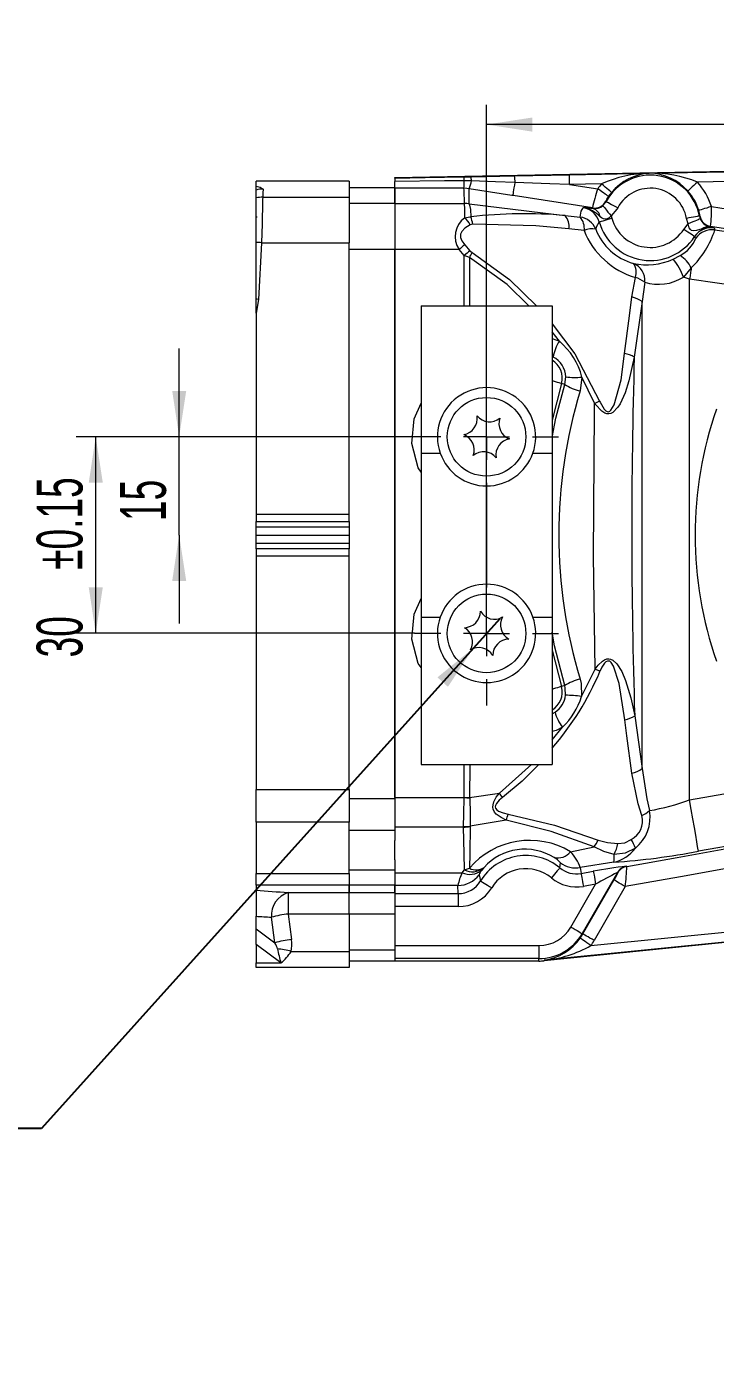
# Model space of a CAD drawing. Header units: millimetres. Extents: x 26 to 585, y 36 to 406.
# Drawn here: x 92.4 to 145, y 36.2 to 137.9 of the extents above; entities that cross this region are included whole.
import ezdxf

# ---------------------------------------------------------------- set-up
doc = ezdxf.new("R2010")
doc.units = ezdxf.units.MM
doc.layers.add('FORMAT', color=7, linetype='Continuous')
doc.styles.add('SLDTEXTSTYLE0', font='TXT', dxfattribs={"width": 0.605})
doc.dimstyles.new('SLDDIMSTYLE13', dxfattribs={"dimtxt": 3.5, "dimasz": 3.5, "dimexe": 0, "dimexo": 0.0625, "dimgap": 0.875, "dimtad": 1, "dimtoh": 1, "dimlfac": 2, "dimrnd": 1e-09, "dimzin": 12, "dimdsep": 46, "dimtxsty": 'SLDTEXTSTYLE0', "dimsah": 1, "dimcen": 0.09, "dimadec": 0, "dimazin": 0, "dimtfac": 1, "dimtdec": 3, "dimtofl": 0, "dimtmove": 0, "dimatfit": 3, "dimfxl": 1, "dimfrac": 2, "dimtolj": 1, "dimtzin": 12, "dimarcsym": 0})
doc.dimstyles.new('SLDDIMSTYLE15', dxfattribs={"dimtxt": 3.5, "dimasz": 3.5, "dimexe": 0, "dimexo": 0.0625, "dimgap": 0.875, "dimtad": 0, "dimtih": 1, "dimtoh": 1, "dimlfac": 2, "dimrnd": 1e-09, "dimzin": 12, "dimdsep": 46, "dimtxsty": 'SLDTEXTSTYLE0', "dimblk1": 'NONE', "dimsah": 1, "dimcen": 0, "dimadec": 0, "dimazin": 0, "dimtfac": 1, "dimtdec": 3, "dimtmove": 0, "dimatfit": 3, "dimldrblk": 'NONE', "dimfxl": 1, "dimfrac": 2, "dimtolj": 1, "dimtzin": 12, "dimarcsym": 0})
doc.dimstyles.new('SLDDIMSTYLE19', dxfattribs={"dimtxt": 3.5, "dimasz": 3.5, "dimexe": 0, "dimexo": 0.0625, "dimgap": 0.875, "dimtad": 1, "dimtoh": 1, "dimlfac": 2, "dimrnd": 1e-09, "dimzin": 12, "dimdsep": 46, "dimtxsty": 'SLDTEXTSTYLE0', "dimsah": 1, "dimcen": 0.09, "dimadec": 0, "dimazin": 0, "dimtfac": 1, "dimtdec": 3, "dimtofl": 0, "dimtmove": 0, "dimatfit": 3, "dimfxl": 1, "dimfrac": 2, "dimtolj": 1, "dimtzin": 12, "dimarcsym": 0})
doc.dimstyles.new('SLDDIMSTYLE20', dxfattribs={"dimtxt": 3.5, "dimasz": 3.5, "dimexe": 0, "dimexo": 0.0625, "dimgap": 0.875, "dimtad": 1, "dimtoh": 1, "dimlfac": 2, "dimrnd": 1e-09, "dimzin": 12, "dimdsep": 46, "dimtxsty": 'SLDTEXTSTYLE0', "dimsah": 1, "dimcen": 0.09, "dimadec": 0, "dimazin": 0, "dimtol": 1, "dimtp": 0.15, "dimtm": 0.15, "dimtfac": 1, "dimtofl": 0, "dimtmove": 0, "dimatfit": 3, "dimfxl": 1, "dimfrac": 2, "dimtolj": 1, "dimarcsym": 0})
doc.dimstyles.new('SLDDIMSTYLE6', dxfattribs={"dimtxt": 3.5, "dimasz": 3.5, "dimexe": 0, "dimexo": 0.0625, "dimgap": 0.875, "dimtad": 0, "dimtih": 1, "dimtoh": 1, "dimlfac": 10, "dimrnd": 1e-09, "dimzin": 12, "dimdsep": 46, "dimtxsty": 'SLDTEXTSTYLE0', "dimsah": 1, "dimcen": 0, "dimadec": 0, "dimazin": 0, "dimtfac": 1, "dimtdec": 3, "dimtofl": 0, "dimtmove": 0, "dimatfit": 3, "dimfxl": 1, "dimfrac": 2, "dimtolj": 1, "dimtzin": 12, "dimarcsym": 0})

# ---------------------------------------------------------------- blocks, each defined once
blk = doc.blocks.new('*D24')
at = {"color": 7, "linetype": 'Continuous', "lineweight": 0, "transparency": 16777216}
for p, q in [((99.11, 180.6), (120.83, 158.88)), ((120.83, 158.88), (127.27, 152.44)), ((127.27, 152.44), (207.31, 152.44))]:
    blk.add_line(p, q, dxfattribs=at)
blk.add_solid([(120.83, 158.88), (122.92, 156.02), (123.68, 156.79)], dxfattribs=at)
at = {"color": 7, "linetype": 'Continuous', "lineweight": 0, "transparency": 16777216, "char_height": 3.5, "attachment_point": 1, "style": 'SLDTEXTSTYLE0'}
for s, insert in [('R307.3', (160.69, 167.69)), ('R307.3', (130.36, 156.95)), ('Smallest circumsribed radius axis 1', (130.36, 151.58))]:
    blk.add_mtext(s, dxfattribs=dict(at, insert=insert))
blk = doc.blocks.new('*D81')
at = {"color": 7, "linetype": 'Continuous', "lineweight": 0, "transparency": 16777216}
for p, q in [((127.54, 91.56), (127.54, 131.88)), ((172.54, 130.38), (127.54, 130.38))]:
    blk.add_line(p, q, dxfattribs=at)
for points in [[(127.54, 130.38), (131.04, 129.84), (131.04, 130.92)], [(172.54, 130.38), (169.04, 130.92), (169.04, 129.84)]]:
    blk.add_solid(points, dxfattribs=at)
at = {"color": 7, "linetype": 'Continuous', "lineweight": 0, "transparency": 16777216, "insert": (147.37, 134.89), "char_height": 3.5, "attachment_point": 1, "style": 'SLDTEXTSTYLE0'}
blk.add_mtext('90', dxfattribs=at)
blk = doc.blocks.new('*D82')
at = {"color": 7, "linetype": 'Continuous', "lineweight": 0, "transparency": 16777216}
for p, q in [((104.07, 106.56), (104.07, 113.29)), ((122.04, 106.56), (102.57, 106.56)), ((104.07, 99.06), (104.07, 106.56)), ((104.07, 99.06), (104.07, 92.32))]:
    blk.add_line(p, q, dxfattribs=at)
for points in [[(104.07, 106.56), (104.61, 110.06), (103.54, 110.06)], [(104.07, 99.06), (103.54, 95.56), (104.61, 95.56)]]:
    blk.add_solid(points, dxfattribs=at)
at = {"color": 7, "linetype": 'Continuous', "lineweight": 0, "transparency": 16777216, "insert": (99.56, 100.13), "char_height": 3.5, "attachment_point": 1, "rotation": 90, "style": 'SLDTEXTSTYLE0'}
blk.add_mtext('15', dxfattribs=at)
blk = doc.blocks.new('*D83')
at = {"color": 7, "linetype": 'Continuous', "lineweight": 0, "transparency": 16777216}
for p, q in [((122.04, 106.56), (96.2, 106.56)), ((97.7, 91.56), (97.7, 106.56)), ((122.04, 91.56), (96.2, 91.56))]:
    blk.add_line(p, q, dxfattribs=at)
for points in [[(97.7, 106.56), (97.17, 103.06), (98.24, 103.06)], [(97.7, 91.56), (98.24, 95.06), (97.17, 95.06)]]:
    blk.add_solid(points, dxfattribs=at)
at = {"color": 7, "linetype": 'Continuous', "lineweight": 0, "transparency": 16777216, "char_height": 3.5, "attachment_point": 1, "rotation": 90, "style": 'SLDTEXTSTYLE0'}
for s, insert in [('±0.15', (93.19, 96.4)), ('30', (93.19, 89.72))]:
    blk.add_mtext(s, dxfattribs=dict(at, insert=insert))
blk = doc.blocks.new('SW_SYMBOL_HOLE_DEPTH')
at = {"color": 0, "linetype": 'Continuous', "lineweight": 0}
for p, q in [((0, 875), (800, 875)), ((400, 875), (400, 75)), ((100, 555), (400, 75)), ((700, 555), (400, 75))]:
    blk.add_line(p, q, dxfattribs=at)
blk = doc.blocks.new('*D86')
at = {"layer": 'FORMAT', "transparency": 16777216}
for p, q in [((128.54, 92.67), (126.54, 90.44)), ((126.54, 90.44), (93.55, 53.78)), ((93.55, 53.78), (25.53, 53.78))]:
    blk.add_line(p, q, dxfattribs=at)
blk.add_solid([(126.54, 90.44), (123.79, 88.2), (124.59, 87.48)], dxfattribs=at)
at = {"layer": 'FORMAT', "transparency": 16777216, "xscale": 0.004511737089201878, "yscale": 0.004511737089201878, "zscale": 0.004511737089201878}
blk.add_blockref('SW_SYMBOL_HOLE_DEPTH', (59.17, 59.65), dxfattribs=at)
at = {"layer": 'FORMAT', "transparency": 16777216, "char_height": 3.5, "attachment_point": 1, "style": 'SLDTEXTSTYLE0'}
for s, insert in [('2-M', (48.23, 63.66)), ('6', (56.51, 63.66)), ('12', (64.01, 63.67)), ('Mounting holes for equipment', (27.51, 58.29))]:
    blk.add_mtext(s, dxfattribs=dict(at, insert=insert))
blk = doc.blocks.new('_NONE')
blk = doc.blocks.new('SW_CENTERMARKSYMBOL_19')
at = {"color": 0, "linetype": 'Continuous', "lineweight": 0}
for p, q in [((0, 3.5), (0, 5.5)), ((0, 0), (0, 1.75)), ((0, 0), (-1.75, 0)), ((0, 0), (1.75, 0)), ((0, 0), (0, -1.75)), ((3.5, 0), (5.5, 0)), ((-3.5, 0), (-5.5, 0)), ((0, -3.5), (0, -11.5)), ((0, -15), (0, -13.25)), ((-3.5, -15), (-5.5, -15)), ((0, -15), (-1.75, -15)), ((0, -15), (1.75, -15)), ((0, -15), (0, -16.75)), ((3.5, -15), (5.5, -15)), ((0, -18.5), (0, -20.5))]:
    blk.add_line(p, q, dxfattribs=at)

msp = doc.modelspace()

# ---------------------------------------------------------------- linework, layer by layer
at = {"color": 7, "linetype": 'Continuous', "lineweight": 15}
for p, q in [((120.538368, 126.346763), (172.015205, 127.300258)), ((139.965042, 126.66523), (164.454385, 127.118822)), ((120.538368, 126.28686), (120.538368, 126.346763)), ((120.538368, 126.28686), (120.538368, 126.030739)), ((129.667118, 126.468118), (133.866116, 126.552279)), ((133.866116, 126.552279), (139.965042, 126.66523)), ((117.038354, 126.055117), (109.94099, 126.055117)), ((109.94099, 125.667985), (109.94099, 126.055117)), ((109.94099, 125.386115), (109.94099, 125.667985)), ((109.94099, 124.777074), (109.94099, 125.386115)), ((117.038354, 126.055117), (117.038354, 124.841626)), ((120.538368, 125.555094), (117.038354, 125.555094)), ((120.538368, 125.517066), (120.538368, 126.030739)), ((120.538368, 125.555094), (120.538368, 124.35406)), ((120.538368, 124.35406), (120.538368, 125.517066)), ((109.94099, 121.381517), (109.94099, 124.777074)), ((117.038354, 124.841626), (117.038354, 121.365185)), ((120.538368, 124.35406), (120.538368, 120.837744)), ((110.038355, 123.305078), (109.94099, 123.305078)), ((109.94099, 117.049749), (109.94099, 121.381517)), ((117.038354, 100.645836), (117.038354, 121.365185)), ((120.538368, 120.837744), (120.538368, 78.940983)), ((120.538368, 79.02598), (120.538368, 120.837744)), ((109.94099, 115.992184), (109.94099, 117.049749)), ((109.94099, 115.992184), (109.94099, 100.645836)), ((122.538372, 116.55509), (132.538363, 116.55509)), ((122.538372, 116.55509), (122.538372, 105.305131)), ((132.538363, 116.55509), (132.538363, 105.305131)), ((122.538372, 105.305131), (122.538372, 92.805083)), ((132.538363, 105.305131), (132.538363, 92.805083)), ((109.94099, 100.645836), (109.94099, 100.096102)), ((109.94099, 99.653836), (109.94099, 100.096102)), ((117.038354, 100.096102), (117.038354, 100.645836)), ((117.038354, 100.096102), (117.038354, 99.653836)), ((109.94099, 99.055107), (109.94099, 99.653836)), ((109.94099, 99.055107), (117.038354, 99.055107)), ((109.94099, 98.445054), (109.94099, 99.055107)), ((117.038354, 99.653836), (117.038354, 99.055107)), ((117.038354, 99.055107), (117.038354, 98.445054)), ((109.94099, 98.009105), (109.94099, 98.445054)), ((109.94099, 98.009105), (109.94099, 97.455378)), ((117.038354, 98.445054), (117.038354, 98.009105)), ((117.038354, 97.455378), (117.038354, 98.009105)), ((109.94099, 97.455378), (109.94099, 79.650815)), ((117.038354, 79.650815), (117.038354, 97.455378)), ((122.538372, 92.805083), (122.538372, 81.555124)), ((132.538363, 92.805083), (132.538363, 81.555124)), ((122.538372, 81.555124), (132.538363, 81.555124)), ((109.94099, 77.149446), (109.94099, 79.650815)), ((117.038354, 79.650815), (117.038354, 77.149446)), ((120.538368, 78.940983), (120.538368, 76.514836)), ((109.94099, 77.149446), (109.94099, 73.244508)), ((117.038354, 73.244508), (117.038354, 77.149446)), ((120.538368, 76.514836), (120.538368, 75.752016)), ((120.538368, 74.272926), (120.538368, 75.752016)), ((120.538368, 74.272926), (120.538368, 73.475476)), ((109.94099, 72.343762), (109.94099, 73.244508)), ((117.038354, 73.244508), (117.038354, 72.343762)), ((120.538368, 73.475476), (120.538368, 72.33512)), ((109.94099, 72.343762), (109.94099, 71.949358)), ((117.038354, 71.789082), (117.038354, 72.343762)), ((117.038354, 72.33512), (117.038354, 71.789082)), ((120.538368, 72.33512), (120.538368, 71.766432)), ((120.538368, 71.766432), (120.538368, 72.323199)), ((109.94099, 71.949358), (109.94099, 69.971259)), ((117.038354, 70.141073), (117.038354, 71.789082)), ((120.538368, 71.766432), (120.538368, 70.117946)), ((167.838975, 70.230778), (131.934866, 66.616352)), ((175.367966, 70.947166), (131.939008, 66.575225)), ((109.94099, 69.016333), (109.94099, 69.971259)), ((117.038354, 70.141073), (117.038354, 67.294653)), ((120.538368, 70.117946), (120.538368, 69.221731)), ((120.538368, 69.221731), (120.538368, 67.7399)), ((109.94099, 67.822929), (109.94099, 69.016333)), ((109.94099, 67.822929), (109.94099, 66.406484)), ((117.038354, 67.294653), (117.038354, 66.055115)), ((120.538368, 67.7399), (120.538368, 66.803093)), ((109.94099, 66.055115), (109.94099, 66.406484)), ((120.538368, 66.555078), (117.038354, 66.555078)), ((120.538368, 66.803093), (120.538368, 66.555078)), ((131.538376, 66.555078), (120.538368, 66.555078)), ((117.038354, 66.055115), (109.94099, 66.055115))]:
    msp.add_line(p, q, dxfattribs=at)
at = {"color": 8, "linetype": 'Continuous', "lineweight": 15}
for p, q in [((125.816479, 126.386221), (126.345232, 126.396831)), ((126.382723, 126.087542), (125.825122, 126.096602)), ((126.345232, 126.396831), (129.667118, 126.468118)), ((164.468243, 126.370008), (143.641397, 125.984247)), ((136.316433, 125.848527), (133.879974, 125.803407)), ((133.879974, 125.803407), (136.026933, 125.469323)), ((110.450431, 124.841626), (117.038354, 124.841626)), ((120.538368, 124.35406), (117.038354, 124.35406)), ((120.538368, 124.35406), (125.855878, 124.35406)), ((125.856027, 124.350842), (125.855878, 124.35406)), ((126.21276, 124.328967), (126.212909, 124.327715)), ((135.618344, 124.015327), (129.562482, 124.957974)), ((136.651441, 124.529894), (136.677369, 124.509747)), ((144.69929, 124.120112), (155.743643, 122.403379)), ((133.533015, 123.436745), (134.688839, 123.323853)), ((135.672137, 123.964723), (135.618344, 124.015327)), ((137.039676, 123.41791), (137.101814, 123.227234)), ((142.934247, 122.800763), (142.805919, 123.223122)), ((143.787637, 123.406108), (143.81878, 123.41481)), ((143.787637, 123.406108), (143.851772, 123.194929)), ((134.992018, 122.295733), (133.825346, 122.422274)), ((142.590329, 122.382875), (142.934247, 122.800763)), ((144.646748, 122.610565), (144.556358, 122.573133)), ((155.51342, 120.921309), (144.646748, 122.610565)), ((144.906923, 122.494634), (144.973859, 122.342582)), ((144.973859, 122.342582), (155.537739, 120.779987)), ((110.359326, 121.365185), (110.134944, 117.04063)), ((110.359326, 121.365185), (117.038354, 121.365185)), ((125.87215, 121.204789), (126.274153, 120.751794)), ((143.511936, 121.702011), (143.425628, 121.835585)), ((120.538368, 120.837744), (117.038354, 120.837744)), ((125.445082, 120.837744), (120.538368, 120.837744)), ((125.835999, 120.39047), (125.445082, 120.837744)), ((125.828072, 116.55509), (125.835999, 120.39047)), ((126.23687, 120.245929), (125.835999, 120.39047)), ((126.23687, 120.245929), (126.240506, 116.55509)), ((126.274153, 120.751794), (126.438304, 120.607491)), ((141.785219, 120.103415), (142.324253, 120.394702)), ((143.165275, 119.441267), (142.56744, 118.733342)), ((138.639226, 117.22308), (138.900593, 118.716295)), ((139.611378, 118.350382), (139.413133, 116.875406)), ((143.038377, 118.595596), (142.56744, 118.733342)), ((143.038377, 78.865941), (143.038377, 118.595596)), ((147.986456, 117.857333), (143.038377, 118.595596)), ((110.134944, 117.04063), (109.94099, 115.992184)), ((139.413133, 116.875406), (138.817861, 112.631257)), ((139.413133, 81.234808), (139.413133, 116.875406)), ((133.094534, 113.861318), (132.538363, 114.55911)), ((132.538363, 114.058013), (133.094534, 113.861318)), ((133.504167, 110.544022), (133.58052, 111.123498)), ((134.82128, 111.10365), (134.683445, 110.051449)), ((135.789558, 109.110589), (134.82128, 111.10365)), ((133.254274, 110.617574), (132.538363, 107.82605)), ((133.504167, 110.544022), (133.254274, 110.617574)), ((122.538372, 105.305131), (124.002829, 105.305131)), ((131.073907, 105.305131), (132.538363, 105.305131)), ((109.94099, 100.645836), (117.038354, 100.645836)), ((109.94099, 100.096102), (117.038354, 100.096102)), ((117.038354, 99.653836), (109.94099, 99.653836)), ((109.94099, 98.445054), (117.038354, 98.445054)), ((117.038354, 98.009105), (109.94099, 98.009105)), ((117.038354, 97.455378), (109.94099, 97.455378)), ((122.538372, 92.805083), (124.002829, 92.805083)), ((131.073907, 92.805083), (132.538363, 92.805083)), ((132.538363, 90.284105), (133.254274, 87.49264)), ((134.797677, 86.738582), (135.81781, 88.820096)), ((133.505657, 87.566669), (133.254274, 87.49264)), ((132.538363, 85.423108), (132.765784, 85.544463)), ((138.845935, 85.259135), (139.413133, 81.234808)), ((132.538363, 83.428438), (133.333727, 84.394212)), ((125.825449, 79.03796), (125.821754, 81.555124)), ((126.249507, 81.555124), (126.247927, 79.042192)), ((128.517702, 79.36817), (130.962833, 81.555124)), ((109.94099, 79.650815), (117.038354, 79.650815)), ((126.247927, 79.042192), (128.517702, 79.36817)), ((143.038377, 78.865941), (148.616299, 79.828496)), ((120.538368, 78.940983), (117.038354, 78.940983)), ((120.538368, 79.02598), (125.825181, 79.02598)), ((125.825181, 79.02598), (125.825449, 79.03796)), ((126.247927, 79.042192), (126.249954, 79.010959)), ((129.026874, 77.314373), (126.293376, 76.838727)), ((117.038354, 77.149446), (109.94099, 77.149446)), ((120.538368, 76.514836), (117.038354, 76.514836)), ((125.779524, 76.775368), (120.538368, 76.775368)), ((125.779524, 76.775368), (125.780299, 76.831336)), ((126.293376, 76.838727), (126.291856, 76.816257)), ((155.899152, 77.030356), (143.716469, 74.929233)), ((133.94992, 74.893291), (135.75755, 75.278397)), ((109.94099, 73.244508), (117.038354, 73.244508)), ((120.538368, 73.475476), (117.038354, 73.475476)), ((120.538368, 73.293086), (125.664338, 73.293086)), ((125.664338, 73.293086), (125.844135, 73.521371)), ((125.844135, 73.521371), (126.233622, 73.632653)), ((127.292886, 73.634859), (127.171591, 73.48233)), ((127.344802, 73.695059), (127.292886, 73.634859)), ((133.130297, 73.666628), (133.17196, 74.05233)), ((137.252345, 74.087437), (134.697184, 73.68433)), ((134.697184, 73.68433), (134.755358, 73.234613)), ((134.755358, 73.234613), (135.68978, 73.399063)), ((137.527927, 73.301669), (134.841248, 68.648215)), ((137.561455, 73.29547), (137.527927, 73.301669)), ((138.217166, 73.786552), (138.250097, 73.780354)), ((117.038354, 72.343762), (109.94099, 72.343762)), ((120.538368, 72.33512), (117.038354, 72.33512)), ((125.351294, 72.323199), (120.538368, 72.323199)), ((125.374302, 71.703489), (125.351294, 72.323199)), ((126.969441, 73.1371), (127.079829, 72.661813)), ((133.976414, 69.147523), (135.862901, 72.41499)), ((134.891375, 68.619247), (137.267604, 72.735007)), ((135.862901, 72.41499), (134.92839, 72.25066)), ((138.132438, 72.23564), (135.756209, 68.119939)), ((112.400129, 71.789082), (117.038354, 71.789082)), ((112.400129, 71.789082), (112.400129, 70.141073)), ((120.538368, 71.766432), (117.038354, 71.766432)), ((120.538368, 71.703489), (125.374302, 71.703489)), ((125.374302, 71.703489), (125.374302, 70.704992)), ((125.374302, 70.704992), (120.538368, 70.704992)), ((135.504558, 67.728515), (167.763963, 70.976015)), ((111.366853, 67.950244), (111.116305, 69.898422)), ((117.038354, 70.141073), (112.400129, 70.141073)), ((112.400129, 70.141073), (112.650677, 68.192835)), ((120.538368, 70.117946), (117.038354, 70.117946)), ((109.94099, 69.016333), (111.366853, 67.950244)), ((134.841248, 68.648215), (134.891375, 68.619247)), ((111.835494, 66.406484), (109.94099, 67.822929)), ((112.616881, 67.294653), (117.038354, 67.294653)), ((120.538368, 67.381437), (117.038354, 67.381437)), ((120.538368, 67.7399), (131.538376, 67.7399)), ((131.538376, 67.7399), (131.538376, 66.741283)), ((109.94099, 66.406484), (111.835494, 66.406484)), ((131.538376, 66.741283), (120.538368, 66.741283)), ((131.538376, 66.555078), (131.538376, 66.741283)), ((131.934866, 66.616352), (131.939008, 66.575225))]:
    msp.add_line(p, q, dxfattribs=at)
at = {"color": 8, "linetype": 'Continuous', "lineweight": 15, "flags": 128}
for points in [[(120.538368, 126.28686), (122.848078, 126.330312), (125.816479, 126.386221)], [(125.825122, 126.096602), (124.32523, 126.077886), (120.538368, 126.030739)], [(133.879974, 125.803407), (133.877351, 125.944908), (133.874848, 126.081284), (133.872494, 126.207705), (133.870437, 126.319583), (133.868709, 126.412983), (133.867368, 126.48439), (133.866503, 126.531418), (133.866116, 126.552279)], [(109.94099, 125.667985), (110.256537, 125.603195), (110.482201, 125.459965)], [(110.482201, 125.459965), (110.467717, 125.177916), (110.450431, 124.841626)], [(125.814661, 125.515635), (124.323949, 125.515993), (122.098997, 125.516589), (120.538368, 125.517066)], [(126.19929, 125.485058), (126.032129, 125.50586), (125.814661, 125.515635)], [(129.562482, 124.957974), (129.461392, 124.97371), (126.19929, 125.485058)], [(129.718348, 125.959392), (128.220245, 126.016613), (126.382723, 126.087542)], [(129.562482, 124.957974), (129.566088, 124.98122), (129.574909, 125.037904), (129.588738, 125.126715), (129.607275, 125.245746), (129.630044, 125.392075), (129.656568, 125.562544), (129.686251, 125.7531), (129.718348, 125.959392)], [(133.879974, 125.803407), (132.381066, 125.860627), (129.718348, 125.959392)], [(136.849448, 124.902959), (136.826559, 124.918755), (136.774912, 124.954279), (136.696443, 125.00834), (136.593893, 125.078912), (136.470988, 125.163551), (136.332139, 125.259157), (136.182323, 125.362332), (136.026933, 125.469323)], [(137.079611, 125.20444), (137.058332, 125.222381), (137.01044, 125.262852), (136.937633, 125.324305), (136.842474, 125.404592), (136.72845, 125.500854), (136.599615, 125.609572), (136.460617, 125.726874), (136.316433, 125.848527)], [(143.641397, 125.984247), (143.501833, 125.857289), (143.367275, 125.734921), (143.242552, 125.621493), (143.132165, 125.52106), (143.040075, 125.437315), (142.969563, 125.37318), (142.923221, 125.33104), (142.902627, 125.312324)], [(110.450431, 124.841626), (110.445693, 124.660845), (110.437557, 124.350842), (110.426351, 123.922284), (110.412374, 123.389776), (110.396191, 122.771616), (110.37831, 122.088964), (110.359326, 121.365185)], [(125.874951, 123.274143), (125.871434, 123.918231), (125.856027, 124.350842)], [(126.212909, 124.327715), (126.311287, 123.888071), (126.344129, 123.340364)], [(126.212909, 124.327715), (131.823077, 123.645897), (133.533015, 123.436745)], [(136.418536, 124.199744), (136.642322, 124.449487), (136.677369, 124.509747)], [(136.418536, 124.199744), (136.43597, 124.177809), (136.475041, 124.128635), (136.534348, 124.05401), (136.611804, 123.956497), (136.704579, 123.839732), (136.809364, 123.707827), (136.922434, 123.565491), (137.039676, 123.41791)], [(136.677369, 124.509747), (136.701867, 124.496634), (136.75712, 124.467011), (136.841073, 124.42195), (136.950805, 124.36312), (137.082293, 124.292608), (137.230858, 124.212916), (137.391164, 124.126966), (137.557432, 124.037798)], [(144.69929, 124.120112), (144.518748, 124.065395), (144.344672, 124.012645), (144.183352, 123.963709), (144.040539, 123.920436), (143.92139, 123.884316), (143.830195, 123.856659), (143.770232, 123.83848), (143.743619, 123.830433)], [(125.874951, 123.274143), (126.258835, 123.340066), (126.344129, 123.340364)], [(134.688839, 123.323853), (134.771868, 123.765047), (134.926691, 124.030109)], [(136.140629, 122.956272), (136.167392, 122.963782), (136.227741, 122.980829), (136.319443, 123.006638), (136.439278, 123.040433), (136.582896, 123.080905), (136.74514, 123.126681), (136.920198, 123.176034), (137.101814, 123.227234)], [(137.039676, 123.41791), (136.897936, 123.267169), (136.842981, 123.226996), (136.707469, 123.164351), (136.617943, 123.150225), (136.461868, 123.177822), (136.317506, 123.259242), (136.216148, 123.340126)], [(137.557432, 124.037798), (137.487277, 123.917277), (137.039676, 123.41791)], [(143.787637, 123.406108), (143.760278, 123.401042), (143.698677, 123.389538), (143.604979, 123.372074), (143.48261, 123.349245), (143.335923, 123.321887), (143.170192, 123.291011), (142.991378, 123.257692), (142.805919, 123.223122)], [(143.851772, 123.194929), (143.826142, 123.183902), (143.768504, 123.159166), (143.680915, 123.121496), (143.566534, 123.072381), (143.429473, 123.013492), (143.27462, 122.946973), (143.107548, 122.875209), (142.934247, 122.800763)], [(126.290664, 122.736509), (125.879094, 122.482772), (125.638499, 122.214551), (125.558957, 122.015651), (125.558361, 121.757026), (125.65346, 121.504422), (125.87215, 121.204789)], [(126.480594, 122.783597), (126.445993, 122.781332), (126.290664, 122.736509)], [(133.825346, 122.422274), (131.295457, 122.648294), (126.480594, 122.783597)], [(136.140629, 122.956272), (135.903313, 122.558053), (135.868862, 122.402902)], [(143.425628, 121.835585), (143.402353, 121.850844), (143.34993, 121.885176), (143.270239, 121.93739), (143.16611, 122.005637), (143.041297, 122.087415), (142.900273, 122.179802), (142.748132, 122.279521), (142.590329, 122.382875)], [(144.000575, 122.425075), (143.572256, 122.285898), (143.323555, 122.260209), (143.191889, 122.306521), (143.114641, 122.367914), (143.017932, 122.506376), (142.977789, 122.603114), (142.934247, 122.800763)], [(130.771055, 116.55509), (129.110112, 118.184264), (126.23687, 120.245929)], [(126.438304, 120.607491), (129.302516, 118.563886), (131.361797, 116.55509)], [(143.165275, 119.441267), (143.149599, 119.336899), (143.133863, 119.231995), (143.118068, 119.126673), (143.102184, 119.020875), (143.086269, 118.914838), (143.070325, 118.808563), (143.054351, 118.702109), (143.038377, 118.595596)], [(138.076737, 112.916584), (138.438686, 115.779396), (138.639226, 117.22308)], [(132.538363, 115.175004), (134.266212, 112.874265), (136.17061, 109.281297)], [(136.17061, 109.281297), (136.207088, 109.198983), (136.512532, 108.667489), (136.652454, 108.530934), (136.752978, 108.48027), (136.851295, 108.472045), (136.942342, 108.503159), (137.038394, 108.578499), (137.28784, 108.993526), (137.817397, 110.908444), (138.076737, 112.916584)], [(138.817861, 112.631257), (138.402476, 110.816653), (138.117924, 109.9171), (137.734755, 109.067972), (137.572363, 108.807679), (137.1748, 108.40499), (137.021586, 108.332689), (136.876329, 108.303721), (136.719361, 108.313437), (136.558935, 108.364935), (136.335536, 108.50149), (135.847792, 109.02911), (135.789558, 109.110589)], [(133.254274, 110.617574), (133.227601, 110.625382), (133.16746, 110.643085), (133.076056, 110.670026), (132.956639, 110.705133), (132.813468, 110.747273), (132.651761, 110.794898), (132.538363, 110.828276)], [(132.538363, 106.490727), (132.827326, 107.978578), (133.504167, 110.544022)], [(122.538372, 103.861924), (122.320905, 104.184027), (121.839508, 106.033679), (122.002676, 107.937153), (122.538372, 109.120424)], [(135.81781, 88.820096), (135.712906, 97.460027), (135.779664, 108.518954), (135.789558, 109.110589)], [(122.538372, 88.950153), (122.323915, 89.266832), (121.840313, 91.113861), (121.999427, 93.014176), (122.538372, 94.212289)], [(133.505657, 87.566669), (132.723435, 90.603705), (132.538363, 91.660257)], [(135.81781, 88.820096), (136.066243, 89.140292), (136.392459, 89.445706), (136.548027, 89.539702), (136.732801, 89.60342), (136.872217, 89.614745), (137.004658, 89.594539), (137.179359, 89.519198), (137.488201, 89.241679), (137.86064, 88.640864), (138.147011, 87.959822), (138.547495, 86.629327), (138.845935, 85.259135)], [(138.103142, 84.970232), (137.656197, 87.742146), (137.240752, 89.059289), (137.046799, 89.346107), (136.937216, 89.425023), (136.854216, 89.447315), (136.766836, 89.43748), (136.651113, 89.374836), (136.553719, 89.281078), (136.349573, 88.974233), (136.194184, 88.651593)], [(133.254274, 87.49264), (133.227601, 87.484832), (133.16746, 87.46713), (133.076056, 87.440188), (132.956639, 87.405022), (132.813468, 87.362941), (132.651761, 87.315317), (132.538363, 87.281938)], [(133.570954, 86.836632), (133.551016, 87.383624), (133.505657, 87.566669)], [(134.680733, 88.063176), (134.762659, 87.730642), (134.797677, 86.738582)], [(138.639226, 80.887135), (138.255193, 83.732779), (138.103142, 84.970232)], [(133.333727, 84.394212), (132.856622, 84.138687), (132.538363, 84.061499)], [(131.536141, 81.555124), (130.260393, 80.291505), (128.754809, 79.036708)], [(139.385387, 77.647562), (139.101937, 78.554149), (138.639226, 80.887135)], [(139.413133, 81.234808), (139.762148, 78.929241), (139.972671, 78.031595)], [(129.026874, 77.314373), (128.641858, 77.494855), (128.274783, 77.766176), (128.145501, 77.925678), (128.048315, 78.138884), (128.02191, 78.301723), (128.030791, 78.470464), (128.091737, 78.697677), (128.283843, 79.061325), (128.517702, 79.36817)], [(125.780299, 76.831336), (125.804111, 77.759202), (125.825181, 79.02598)], [(126.249954, 79.010959), (126.298829, 77.758606), (126.293376, 76.838727)], [(128.754809, 79.036708), (128.504172, 78.825946), (128.294214, 78.581746), (128.223523, 78.433092), (128.208264, 78.325088), (128.229364, 78.223165), (128.321006, 78.093763), (128.447488, 78.00066), (128.813162, 77.851828), (129.200533, 77.761884)], [(143.716469, 74.929233), (143.697664, 75.038488), (143.655136, 75.285311), (143.590465, 75.66082), (143.505916, 76.151546), (143.404588, 76.739903), (143.290087, 77.404614), (143.166527, 78.121896), (143.038377, 78.865941)], [(135.75755, 75.278397), (132.479533, 76.448436), (129.026874, 77.314373)], [(129.200533, 77.761884), (132.715955, 76.92736), (136.060103, 75.784679)], [(125.844135, 73.521371), (125.819012, 74.763234), (125.779524, 76.775368)], [(126.291856, 76.816257), (126.257255, 74.79548), (126.233622, 73.632653)], [(138.250097, 73.780354), (142.081394, 74.466999), (155.812248, 76.937314)], [(137.269005, 74.691709), (136.491164, 74.905868), (135.75755, 75.278397)], [(136.060103, 75.784679), (136.781737, 75.596686), (137.551769, 75.514014)], [(137.551769, 75.514014), (138.092294, 75.581785), (138.578698, 75.822409)], [(156.078532, 75.461145), (142.346158, 72.990652), (138.132438, 72.23564)], [(138.896688, 75.165387), (138.126954, 74.791427), (137.269005, 74.691709)], [(133.130297, 73.666628), (133.112475, 73.645289), (133.072361, 73.597129), (133.011385, 73.523934), (132.931694, 73.428269), (132.836207, 73.31359), (132.728293, 73.184069), (132.611885, 73.044296), (132.491126, 72.899337)], [(134.755358, 73.234613), (134.759917, 73.208805), (134.770587, 73.148067), (134.787008, 73.054667), (134.808585, 72.93206), (134.834483, 72.784658), (134.863838, 72.617825), (134.895518, 72.43764), (134.92839, 72.25066)], [(135.68978, 73.399063), (135.69431, 73.373373), (135.704949, 73.312755), (135.72137, 73.219474), (135.742947, 73.096867), (135.768875, 72.949405), (135.79826, 72.782453), (135.82997, 72.602149), (135.862901, 72.41499)], [(127.079829, 72.661813), (127.103582, 72.647388), (127.157107, 72.614785), (127.238497, 72.565194), (127.344831, 72.500403), (127.472266, 72.422798), (127.616241, 72.33512), (127.771571, 72.240468), (127.932682, 72.142299)], [(138.132438, 72.23564), (137.969061, 72.329994), (137.811526, 72.42095), (137.665525, 72.505231), (137.536302, 72.579856), (137.428507, 72.642084), (137.345954, 72.689708), (137.291684, 72.72106), (137.267604, 72.735007)], [(133.976414, 69.147523), (134.139791, 69.053169), (134.297326, 68.962212), (134.443298, 68.877931), (134.57255, 68.803306), (134.680345, 68.741079), (134.762868, 68.693455), (134.817168, 68.662103), (134.841248, 68.648215)], [(135.504558, 67.728515), (135.350897, 67.838009), (135.20278, 67.943569), (135.06551, 68.04138), (134.943977, 68.127985), (134.842619, 68.200226), (134.765014, 68.255539), (134.713962, 68.291898), (134.691312, 68.308051)], [(135.756209, 68.119939), (135.592833, 68.214233), (135.435298, 68.30519), (135.289296, 68.389471), (135.160073, 68.464096), (135.052278, 68.526323), (134.969756, 68.574007), (134.915456, 68.605359), (134.891375, 68.619247)]]:
    msp.add_lwpolyline(points, dxfattribs=at)
at = {"color": 7, "linetype": 'Continuous', "lineweight": 15}
for centre in [(127.538368, 106.555102), (127.538368, 91.555102)]:
    msp.add_circle(centre, 3, dxfattribs=at)
at = {"color": 8, "linetype": 'Continuous', "lineweight": 15}
for centre, radius, start, end in [((113.68934, 126.024536), 12.135996, 357.59670357, 0.34023643), ((115.275864, 125.926734), 10.550625, 0.92251543, 2.49605763), ((125.134418, 126.093142), 1.248318, 359.74298825, 14.0801255), ((127.540375, 125.997006), 2.178298, 359.010592, 12.49034758), ((140.064823, 117.661053), 9.00473, 90.63490431, 114.59925701), ((140.038368, 122.707281), 3.81383, 10.55825206, 151.79566613), ((140.214255, 122.592847), 4.080001, 93.50190273, 140.20102514), ((140.197961, 117.658591), 9.009651, 67.53033939, 91.48138436), ((139.87707, 122.608552), 4.057632, 41.78538662, 88.75770037), ((110.481097, 123.448002), 2.011963, 89.96856654, 105.5719025), ((82.017845, 123.380058), 43.848851, 1.27279998, 2.79159), ((124.674675, 126.278411), 1.718679, 332.50919763, 353.62382207), ((56.495153, 124.094749), 69.718, 0.19248531, 1.14266216), ((148.725227, 121.116546), 13.423611, 161.07908696, 167.52894185), ((140.038368, 122.707281), 4.870353, 139.8358873, 145.45115957), ((140.038368, 122.707281), 3.871723, 139.8358873, 145.45115957), ((140.038368, 122.707281), 2.8152, 10.55825206, 151.79566613), ((140.038368, 122.707281), 3.871723, 16.86320043, 42.28639218), ((140.038368, 122.707281), 4.870353, 16.86320043, 42.28639218), ((110.44788, 122.819243), 2.022384, 89.92770633, 104.51534958), ((125.85639, 121.810992), 2.543069, 81.94439982, 90.01154544), ((125.870809, 121.813737), 2.537148, 82.25082109, 90.33382256), ((135.77064, 125.003921), 1.000256, 261.24223432, 331.7118707), ((135.742561, 125.043812), 1.081385, 266.26601938, 308.68961913), ((137.697061, 124.214004), 1.092295, 140.89519088, 163.19004353), ((134.416444, 123.72233), 10.290537, 353.79779388, 2.21532711), ((126.922755, 121.833151), 1.781671, 126.02242451, 213.96545412), ((123.924809, 121.336705), 2.748949, 30.61150637, 44.81276109), ((130.408268, 88.35467), 35.22096, 84.91011808, 96.62610792), ((123.561972, 122.363344), 2.948723, 8.19372103, 19.34993223), ((132.516963, 122.594603), 1.319683, 352.49665106, 39.6531841), ((133.696774, 122.472545), 1.307257, 352.22668852, 40.63348154), ((134.479545, 121.839221), 1.499312, 22.08364069, 81.97569606), ((134.149224, 110.884518), 13.168561, 83.3590209, 86.61530991), ((134.701303, 122.552238), 1.494959, 15.67998627, 81.32871596), ((134.567158, 121.808329), 2.250683, 42.88993367, 80.80794865), ((135.461026, 123.231639), 0.762876, 8.17560086, 73.93482904), ((140.038368, 124.055102), 3.051035, 195.7442959, 326.76482374), ((142.431154, 123.378479), 1.388102, 1.49978748, 19.001425), ((144.801915, 123.598626), 1.000171, 190.59026977, 261.07509065), ((144.859138, 123.626325), 1.095851, 203.18264724, 253.96072433), ((135.592541, 121.023023), 1.407273, 78.67630845, 115.26011976), ((140.598626, 124.494173), 6.022225, 201.4109372, 253.62271407), ((139.895839, 123.94362), 4.311653, 200.93680302, 254.68272594), ((140.038368, 124.055102), 4.049665, 195.7442959, 326.76482374), ((138.018207, 124.664141), 7.332852, 314.58116319, 341.54275363), ((144.67766, 121.015709), 1.496589, 81.18813955, 146.78175177), ((144.753826, 120.856246), 1.502535, 81.57926594, 145.74393274), ((144.466027, 121.795034), 0.783325, 83.37807321, 126.45569321), ((144.596285, 120.602605), 1.91736, 80.67622976, 108.10101095), ((141.365188, 107.499874), 15.407358, 76.7104087, 78.04637762), ((109.511455, 105.012986), 16.374166, 87.03183858, 88.49681419), ((136.333048, 108.601275), 16.379223, 129.69262441, 131.66257287), ((141.139889, 122.663846), 2.559636, 297.56201555, 337.9280646), ((136.545447, 107.850131), 16.490979, 128.52405568, 130.49731844), ((113.267946, 127.708091), 14.962515, 330.08440155, 331.66934496), ((139.774949, 124.664312), 4.984273, 258.21375364, 293.78606024), ((138.514091, 117.32748), 4.290232, 19.12857157, 40.3185003), ((140.892059, 118.283722), 2.550964, 26.98566134, 55.84508242), ((137.819486, 119.114988), 1.152279, 339.75692767, 35.5614719), ((138.23669, 118.503474), 1.383186, 353.64546776, 67.90992891), ((138.20152, 116.485041), 2.338204, 52.9173643, 72.60374038), ((140.672688, 121.758531), 3.569574, 252.70322682, 302.05995922), ((109.038073, 95.77946), 21.289445, 87.04670884, 87.56926983), ((138.172135, 115.148177), 2.126828, 54.30310292, 77.31335263), ((135.699983, 112.172146), 3.105103, 147.04372998, 171.28255392), ((129.530483, 109.7102), 5.471219, 14.75505012, 49.35139875), ((137.631765, 110.65561), 2.304345, 59.02114381, 78.86616738), ((131.767668, 111.055102), 1.549665, 343.59931409, 60.17625962), ((131.80152, 111.067859), 1.77987, 1.79136045, 62.23193253), ((586.512229, 99.404352), 447.889716, 178.30771732, 181.80981167), ((134.31788, 118.426214), 7.339848, 264.2343502, 273.93269351), ((170.927106, 99.052842), 37.875748, 163.11890221, 196.86696418), ((135.507592, 113.682508), 3.723414, 237.44823113, 257.21214035), ((119.218649, 146.610697), 40.998209, 293.8401385, 294.42366528), ((172.538368, 99.055102), 29.08332, 160.68424165, 199.31575835), ((116.312883, 96.984456), 21.556965, 318.82299806, 337.25994782), ((117.957915, 48.422927), 44.169074, 65.61448665, 66.1494134), ((131.767668, 87.055102), 1.549665, 299.82374038, 16.40068591), ((135.470493, 84.55529), 3.59569, 102.68793541, 123.12325658), ((131.801026, 87.042559), 1.781868, 302.78112877, 353.36360432), ((129.503069, 88.415549), 5.553836, 313.60889949, 342.42538896), ((133.422122, 77.251624), 9.586163, 81.74993475, 89.11041077), ((135.939323, 86.396078), 3.285818, 195.02136353, 217.53488694), ((137.65737, 87.215685), 2.289273, 281.22848537, 301.27785043), ((138.173102, 82.959883), 2.124514, 282.67394333, 305.70960112), ((115.509331, 69.812238), 16.141051, 34.85428222, 36.30095254), ((126.899881, 103.404496), 24.402193, 267.47581316, 268.47380503), ((125.782256, 104.440292), 25.402368, 270.09742384, 271.0503934), ((137.301861, 93.894632), 16.086304, 279.55707935, 290.89206951), ((126.319072, 78.622593), 3.007264, 334.21342439, 343.36881629), ((137.868359, 77.227216), 1.574187, 296.82337269, 15.48727895), ((137.015583, 77.506627), 3.003325, 308.78066833, 10.06676816), ((138.247921, 80.02811), 2.638339, 295.5392546, 310.82309552), ((125.738635, 80.517872), 3.742728, 270.62596094, 278.5001565), ((125.982855, 80.582479), 3.756607, 266.90912189, 274.74147878), ((130.830364, 69.742085), 6.022173, 58.80102344, 139.75625045), ((133.404857, 77.027906), 2.931885, 323.36478154, 334.91028307), ((135.274715, 75.83725), 2.299882, 330.12647403, 351.92063967), ((135.848257, 74.095445), 3.230744, 19.34010206, 32.3127504), ((130.538368, 70.555102), 4.049665, 50.20576284, 148.65267492), ((130.466406, 70.881713), 4.202301, 58.08638501, 137.97324012), ((132.961041, 75.687184), 1.268127, 257.56211516, 321.24178346), ((132.048058, 73.173947), 1.426433, 38.00930279, 63.34813575), ((131.310173, 72.42623), 3.613122, 20.37744434, 43.06329555), ((136.509508, 77.013732), 3.019107, 284.24361755, 322.25011445), ((133.096487, 131.239902), 57.303364, 274.1589594, 280.68032134), ((135.312771, 74.443275), 1.971946, 349.60399285, 7.2375706), ((130.565034, 71.175859), 5.33849, 156.63441796, 167.58926007), ((126.265953, 74.598416), 1.437299, 245.25546757, 309.05730536), ((126.476078, 74.758093), 1.388824, 242.93380386, 306.02438287), ((126.734221, 74.642995), 1.127559, 243.64271288, 302.78622409), ((128.212928, 72.640777), 1.338878, 141.05670575, 158.24116389), ((130.538368, 70.555102), 3.051035, 50.20576284, 148.65267492), ((134.407958, 75.200251), 1.9961, 230.20232161, 280.0227595), ((134.365825, 75.65572), 1.999043, 233.32907365, 279.5412935), ((141.743378, 42.350853), 31.632853, 96.40024006, 101.03278158), ((147.897267, 51.823229), 23.850505, 115.77027467, 120.30313613), ((134.673769, 74.452221), 3.110756, 326.49397793, 338.16990889), ((138.394126, 72.802712), 0.999629, 100.19656493, 150.0567233), ((138.427337, 72.79718), 0.999022, 100.21913419, 150.08081616), ((120.338653, 74.367815), 17.921075, 353.16699876, 358.12147958), ((125.360663, 74.320072), 1.996895, 269.73119668, 323.67209956), ((125.376126, 73.697067), 1.993578, 269.94756847, 328.71506712), ((134.408929, 75.201981), 2.996687, 230.21009668, 279.98236825), ((112.956909, 70.029797), 1.845287, 107.56159891, 184.08262254), ((125.374554, 73.700133), 2.99514, 269.99517342, 328.65966437), ((113.521585, 60.690054), 9.517322, 96.76706202, 104.6389156), ((113.774971, 58.724537), 9.534816, 96.77175983, 104.62908105), ((131.538368, 70.555102), 2.8152, 270, 330), ((131.538368, 70.555102), 3.81383, 270, 330), ((131.350832, 70.659494), 4.085106, 278.21954606, 324.85738096), ((131.538368, 70.555102), 3.871723, 324.52329346, 330), ((130.642834, 71.492875), 19.483003, 191.86890579, 195.13345123), ((110.30681, 57.644487), 9.922809, 76.53777762, 82.64926201), ((110.01345, 68.797275), 3.005949, 307.31135434, 330.00774168), ((131.078541, 75.649758), 9.073903, 275.41518939, 299.19439979), ((131.538368, 70.555102), 4.870353, 324.52329346, 330)]:
    msp.add_arc(centre, radius, start, end, dxfattribs=at)
at = {"color": 7, "linetype": 'Continuous', "lineweight": 15}
for centre, radius, start, end in [((127.538368, 106.555116), 3.75, 340.52901365, 199.47098635), ((125.577253, 107.95262), 1.249922, 280.09604194, 8.95586967), ((127.76812, 108.952376), 1.250039, 220.09981416, 308.95143571), ((129.729358, 107.55476), 1.250029, 160.09987691, 248.95018615), ((125.347447, 105.555471), 1.249975, 340.09744108, 68.95262197), ((129.499467, 105.157592), 1.249908, 100.09541654, 188.95649507), ((127.538368, 106.555102), 3.75, 199.47122063, 340.52877937), ((127.308624, 104.157919), 1.249971, 40.09675257, 128.95449729), ((127.538368, 91.555102), 3.75, 19.47122063, 160.52877937), ((127.538368, 91.555109), 3.749996, 160.52917536, 19.47082464), ((125.816637, 93.238718), 1.249901, 271.21006489, 0.07327159), ((128.135551, 93.888009), 1.249918, 211.21076304, 300.07210653), ((129.857428, 92.20442), 1.250018, 151.21494871, 240.06789051), ((125.219307, 90.905809), 1.250018, 331.21494871, 60.06789051), ((129.260303, 89.87131), 1.250106, 91.21927461, 180.06406187), ((126.94116, 89.222124), 1.249989, 31.21394941, 120.06892017), ((131.538368, 70.555102), 4, 270, 275.7485459)]:
    msp.add_arc(centre, radius, start, end, dxfattribs=at)
at = {"color": 8, "linetype": 'Continuous', "lineweight": 15}
for centre, major_axis, ratio, start_param, end_param in [((129.007916, 171.555102), (120.74207, 20.145037), 0.8112323456, 4.4207241998, 4.4411271346), ((127.724102, 171.659774), (120.451058, 22.220364), 0.8264789631, 4.4146142294, 4.4243579126), ((107.662428, 70.639643), (4.618114, -4.013524), 0.4861084159, 0.2463130425, 0.4997768435), ((107.662428, 70.292347), (3.879848, -3.08398), 0.1996729174, 0.2432428439, 0.4967066448)]:
    msp.add_ellipse(centre, major_axis=major_axis, ratio=ratio, start_param=start_param, end_param=end_param, dxfattribs=at)

# ---------------------------------------------------------------- block references
at = {"color": 7, "linetype": 'Continuous', "lineweight": 0}
msp.add_blockref('SW_CENTERMARKSYMBOL_19', (127.538368, 106.555102), dxfattribs=at)

# ---------------------------------------------------------------- dimensions: what is measured, and where the dimension line sits
dim = msp.add_radius_dim(center=(99.10822, 180.598577), mpoint=(120.828429, 158.880482), text='R307.3\\PR307.3 Smallest circumsribed radius axis 1', dimstyle='SLDDIMSTYLE6', dxfattribs=at)
dim.commit()
dim.dimension.update_dxf_attribs({"geometry": '*D24', "text_midpoint": (168.043606, 160.489043), "dimtype": 164})
dim = msp.add_linear_dim(base=(127.538368, 130.379309), p1=(172.538368, 133.547706), p2=(127.538368, 91.555102), dimstyle='SLDDIMSTYLE13', dxfattribs=at)
dim.commit()
dim.dimension.update_dxf_attribs({"geometry": '*D81', "text_midpoint": (150.038368, 130.379309), "dimtype": 160})
for base, p1, dimstyle, picture, middle in [((104.074907, 106.555102), (97.324796, 99.055102), 'SLDDIMSTYLE19', '*D82', (104.074907, 102.805102)), ((97.704023, 106.555102), (122.038368, 91.555102), 'SLDDIMSTYLE20', '*D83', (97.704023, 99.055102))]:
    dim = msp.add_linear_dim(base=base, p1=p1, p2=(122.038368, 106.555102), angle=90, dimstyle=dimstyle, dxfattribs=at)
    dim.commit()
    dim.dimension.update_dxf_attribs({"geometry": picture, "text_midpoint": middle, "dimtype": 160})
at = {"layer": 'FORMAT'}
dim = msp.add_diameter_dim_2p(p1=(128.541612, 92.670226), p2=(126.535124, 90.439978), text='2-M<>{\\fGDT;x}12\\PMounting holes for equipment', dimstyle='SLDDIMSTYLE15', override={"dimpost": '<>'}, dxfattribs=at)
dim.commit()
dim.dimension.update_dxf_attribs({"geometry": '*D86', "text_midpoint": (58.79091, 59.14449), "dimtype": 163})

doc.saveas('drawing.dxf')
